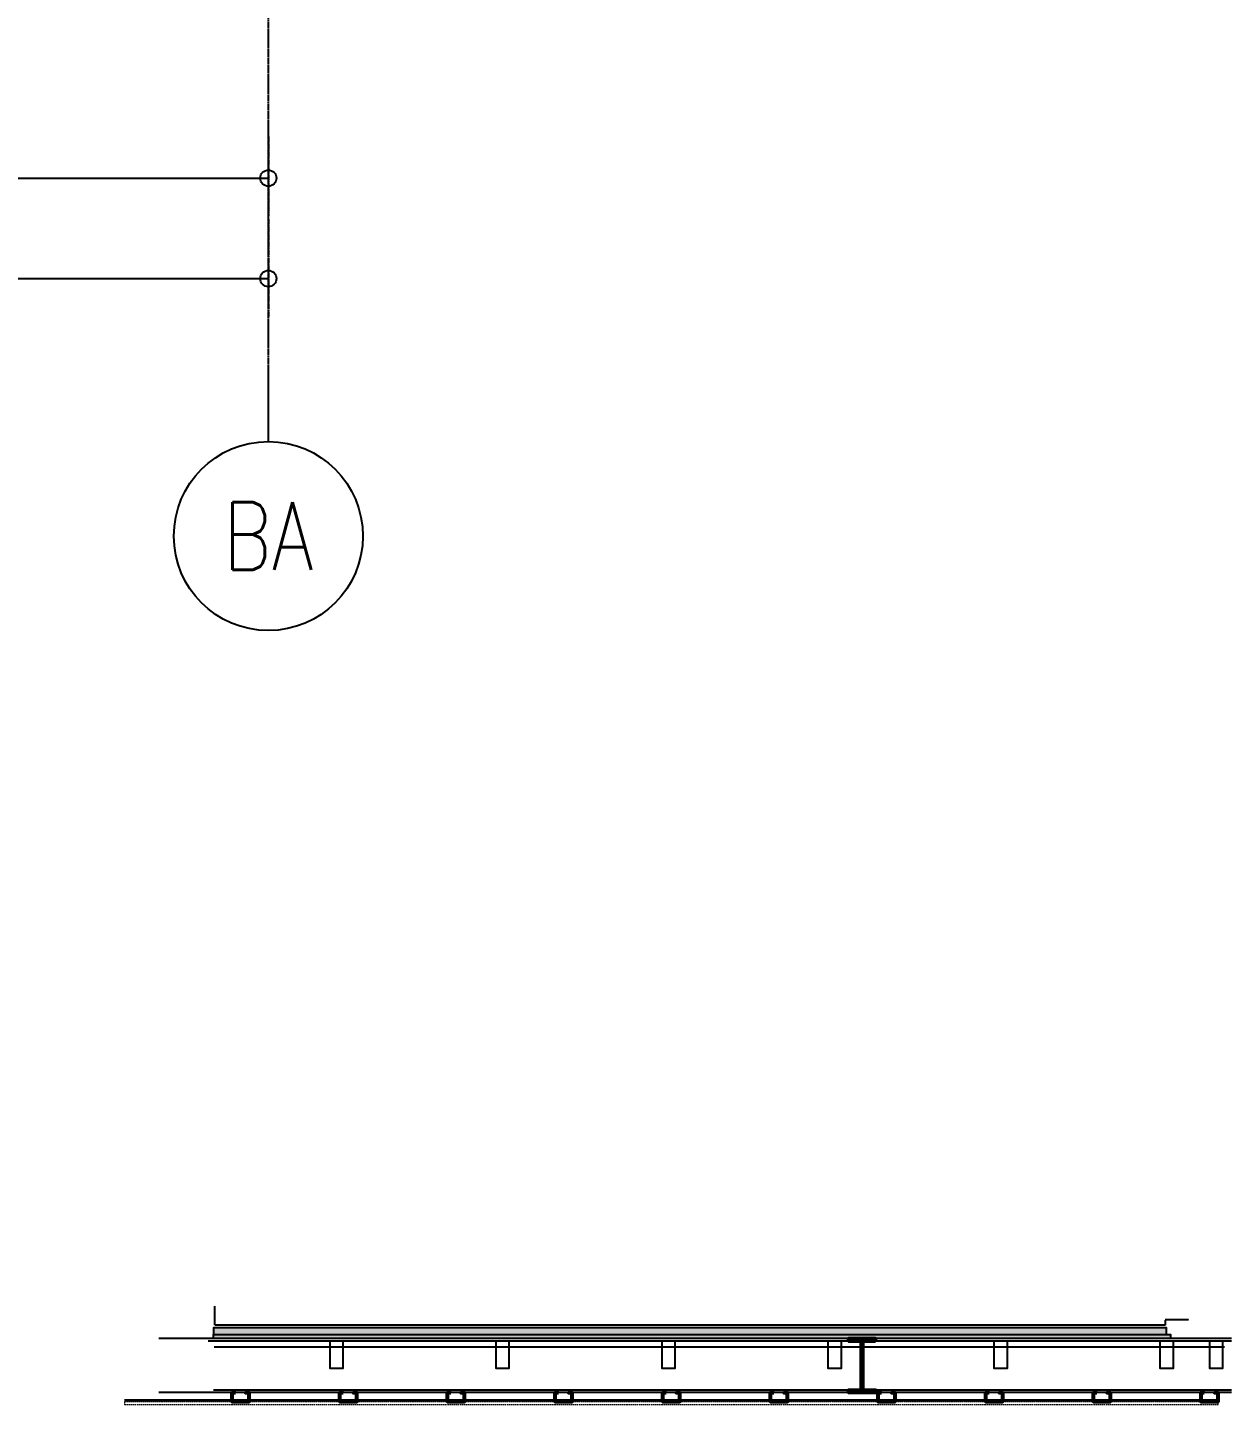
# Model space of a CAD drawing. Header units: millimetres. Extents: x -2196631 to 160, y -11674 to 51770.
# Drawn here: x -1081531 to -1077071, y 28154 to 33253 of the extents above; entities that cross this region are included whole.
import ezdxf
from ezdxf.enums import TextEntityAlignment as Align

# ---------------------------------------------------------------- set-up
doc = ezdxf.new("R2010")
doc.units = ezdxf.units.MM
for name, pattern in [('_GRIDLINE', [11.2, 8, -0.6, 2, -0.6]), ('CENTER2', [28.575, 19.05, -3.175, 3.175, -3.175]), ('HIDDEN2', [0.1875, 0.125, -0.0625]), ('HIDDENX2', [19.05, 12.7, -6.35])]:
    doc.linetypes.add(name, pattern=pattern)
for name, color, linetype, lineweight in [('28 Xref BA305$0$A-DETL', 90, 'Continuous', 15), ('A-DETL-GENF', 92, 'Continuous', 20), ('A-WALL', 113, 'Continuous', 9), ('S-BEAM', 12, 'Continuous', 18), ('S-GRID', 1, 'Continuous', 5)]:
    doc.layers.add(name, color=color, linetype=linetype, lineweight=lineweight)
for name, color, linetype in [('A WALL 1', 1, 'Continuous'), ('A WALL 2', 2, 'Continuous'), ('A WALL_HAT', 253, 'Continuous'), ('GL', 3, 'Continuous'), ('TEXT 5', 5, 'Continuous')]:
    doc.layers.add(name, color=color, linetype=linetype)
doc.styles.add('Romens', font='romans.shx', dxfattribs={"width": 0.8})
doc.dimstyles.new('CC-50 mm', dxfattribs={"dimtxt": 120, "dimasz": 120, "dimexe": 140, "dimexo": 12, "dimgap": 100, "dimtad": 1, "dimdec": 0, "dimzin": 0, "dimdsep": 46, "dimtxsty": 'Romens', "dimblk": 'SMALL', "dimcen": 0.3, "dimdle": 2, "dimclrd": 1, "dimclre": 1, "dimclrt": 3, "dimadec": 0, "dimazin": 0, "dimtfac": 1, "dimtdec": 0, "dimtix": 1, "dimtmove": 1, "dimatfit": 3, "dimfxl": 0, "dimtolj": 1, "dimtzin": 0, "dimarcsym": 0})

# ---------------------------------------------------------------- blocks, each defined once
blk = doc.blocks.new('COLUMN REFERNCE GRIDS 1')
at = {"layer": 'GL'}
blk.add_lwpolyline([(0, 0.5), (0, 0)], dxfattribs=at)
blk.add_circle((0, 1.2), 0.7, dxfattribs=at)
at = {"layer": 'TEXT 5', "style": 'Romens', "width": 0.8}
blk.add_attdef('A', text='', height=0.5, dxfattribs=at).set_placement((0, 1.2), align=Align.MIDDLE_CENTER)
blk = doc.blocks.new('GD')
at = {"layer": 'S-GRID', "color": 8, "linetype": '_GRIDLINE', "lineweight": 25, "ltscale": 3}
blk.add_line((-1080638.7, -1504), (-1080638.7, 6570), dxfattribs=at)
at = {"layer": 'GL'}
ref = blk.add_blockref('COLUMN REFERNCE GRIDS 1', (-1080638.7, -1440.6), dxfattribs=dict(at, xscale=500, yscale=500, zscale=500, rotation=180))
ref.add_attrib('A', 'BA', dxfattribs={"layer": 'TEXT 5', "height": 250, "style": 'Romens', "width": 0.8}).set_placement((-1080638.7, -2040.6), align=Align.MIDDLE_CENTER)
blk = doc.blocks.new('_Small')
at = {"color": 0, "linetype": 'ByBlock', "lineweight": -2}
blk.add_circle((0, 0), 0.25, dxfattribs=at)
blk = doc.blocks.new('*D54')
at = {"color": 1, "linetype": 'CENTER2', "lineweight": -2, "transparency": 16777216}
for p, q in [((-1083383.4, 2), (-1083383.4, -316)), ((-1080638.7, -22), (-1080638.7, -316))]:
    blk.add_line(p, q, dxfattribs=at)
at = {"color": 1, "lineweight": -2, "transparency": 16777216}
blk.add_line((-1083385.4, -176), (-1080636.7, -176), dxfattribs=at)
at = {"layer": 'Defpoints', "color": 0, "transparency": 16777216}
for p in [(-1083383.4, 14), (-1080638.7, -10), (-1080638.7, -176)]:
    blk.add_point(p, dxfattribs=at)
at = {"color": 1, "lineweight": -2, "transparency": 16777216, "xscale": 120, "yscale": 120, "zscale": 120, "rotation": 180}
blk.add_blockref('_Small', (-1083383.4, -176), dxfattribs=at)
at = {"color": 1, "lineweight": -2, "transparency": 16777216, "xscale": 120, "yscale": 120, "zscale": 120}
blk.add_blockref('_Small', (-1080638.7, -176), dxfattribs=at)
at = {"color": 3, "transparency": 16777216, "insert": (-1082011, -16), "char_height": 120, "attachment_point": 5, "style": 'Romens'}
blk.add_mtext('\\A1;2745', dxfattribs=at)
blk = doc.blocks.new('*D52')
at = {"color": 1, "linetype": 'CENTER2', "lineweight": -2, "transparency": 16777216}
for p, q in [((-1102238.7, -328), (-1102238.7, -688)), ((-1080638.7, -328), (-1080638.7, -688))]:
    blk.add_line(p, q, dxfattribs=at)
at = {"color": 1, "lineweight": -2, "transparency": 16777216}
blk.add_line((-1102240.7, -548), (-1080636.7, -548), dxfattribs=at)
at = {"layer": 'Defpoints', "color": 0, "transparency": 16777216}
for p in [(-1102238.7, -316), (-1080638.7, -316), (-1080638.7, -548)]:
    blk.add_point(p, dxfattribs=at)
at = {"color": 1, "lineweight": -2, "transparency": 16777216, "xscale": 120, "yscale": 120, "zscale": 120, "rotation": 180}
blk.add_blockref('_Small', (-1102238.7, -548), dxfattribs=at)
at = {"color": 1, "lineweight": -2, "transparency": 16777216, "xscale": 120, "yscale": 120, "zscale": 120}
blk.add_blockref('_Small', (-1080638.7, -548), dxfattribs=at)
at = {"color": 3, "transparency": 16777216, "insert": (-1091438.7, -388), "char_height": 120, "attachment_point": 5, "style": 'Romens'}
blk.add_mtext('\\A1;21600', dxfattribs=at)
blk = doc.blocks.new('C Line')
at = {"layer": 'A-DETL-GENF', "color": 252, "lineweight": 50}
blk.add_lwpolyline([(-19, 33), (-31, 33), (-31, 1), (31, 1), (31, 33), (19, 33), (19, 34), (32, 34), (32, 0), (-32, 0), (-32, 34), (-19, 34)], close=True, dxfattribs=at)
blk = doc.blocks.new('di')
for base, p1, p2, picture, middle in [((-1080638.7, -176), (-1083383.4, 14), (-1080638.7, -10), '*D54', (-1082011, -16)), ((-1080638.7, -548), (-1102238.7, -316), (-1080638.7, -316), '*D52', (-1091438.7, -388))]:
    dim = blk.add_linear_dim(base=base, p1=p1, p2=p2, dimstyle='CC-50 mm')
    dim.commit()
    dim.dimension.update_dxf_attribs({"geometry": picture, "text_midpoint": middle})

msp = doc.modelspace()

# ---------------------------------------------------------------- hatches: boundary and pattern name
h = msp.add_hatch()
h.set_pattern_fill('BATTINSUL', color=253, scale=22, pattern_type=2)
h.set_pattern_definition([(74.835217, (-1077193.5812, 28434.06155), (73.50443917, 273.46000001), [2.442, -306.641054]), (292.898746, (-1077192.9982, 28429.1314), (22.05133175, -49.72), [5.6276, -183.27942]), (345.935365, (-1077195.5363, 28416.17335), (102.90621484, -24.86), [1.78794, -202.807363]), (14.064635, (-1077193.8012, 28415.73775), (95.55577093, 24.86), [1.78794, -202.807363]), (285.164783, (-1077194.6592, 28436.41775), (7.35044392, -24.86), [2.442, -306.641054]), (25.008945, (-1077192.9454, 28436.41775), (51.45310742, 24.86), [3.1108, -232.105535]), (52.448676, (-1077192.0676, 28416.1734), (36.7522196, 49.72), [3.0228, -153.76175]), (307.551324, (-1077197.379, 28418.5692), (58.80355134, -74.58), [3.0228, -153.76175]), (83.812523, (-1077197.37902, 28418.56915), (29.40177567, 273.460000006), [5.4098, -744.760282]), (67.101254, (-1077196.8002, 28423.9482), (51.45310742, 124.3), [5.6276, -183.27942]), (334.991055, (-1077197.4774, 28437.73775), (161.70976618, -74.58), [3.11168, -232.104655]), (276.136733, (-1077190.8048, 28423.94815), (22.05133175, -198.88), [5.4098, -269.626263]), (83.254994, (-1077194.6064, 28429.1314), (7.3504439, 74.58), [4.9654, -120.200914]), (276.745006, (-1077193.5812, 28434.0616), (7.3504439, -49.72), [4.9654, -120.200914])])
h.paths.add_polyline_path([(-1080842.0526, 28412.9877), (-1077312.3157, 28412.9878), (-1077312.3157, 28437.9878), (-1080842.0526, 28437.9877)])
at = {"layer": 'A WALL_HAT'}
h = msp.add_hatch(dxfattribs=at)
h.set_pattern_fill('WOOD_GLU-LAMBEAM', color=253, scale=5, pattern_type=2)
h.set_pattern_definition([(0, (-1077297.3157, 28397.981), (0, 5), []), (315, (-1077297.3157, 28397.981), (5, -1e-15), [7.071068, -7.071068]), (45, (-1077297.3157, 28397.981), (5, 0), [7.071068, -7.071068])])
h.paths.add_polyline_path([(-1077297.3157, 28397.9811), (-1080842.0526, 28397.9811), (-1080842.0526, 28412.9811), (-1077297.3157, 28412.9811)])

# ---------------------------------------------------------------- linework, layer by layer
at = {"color": 4, "linetype": 'HIDDEN2'}
msp.add_lwpolyline([(-1077228.8782, 28467.6158), (-1077317.3157, 28467.6158), (-1077317.3157, 28447.9878), (-1080837.0526, 28447.9878), (-1080837.0526, 28517.9878)], dxfattribs=at)
at = {"color": 6}
msp.add_lwpolyline([(-1080842.0526, 28412.9877), (-1077312.3157, 28412.9878), (-1077312.3157, 28437.9878), (-1080842.0526, 28437.9877)], close=True, dxfattribs=at)
at = {"color": 8}
msp.add_lwpolyline([(-1077097.648, 28366.0183), (-1080838.8104, 28366.0183)], dxfattribs=at)
at = {"layer": '28 Xref BA305$0$A-DETL', "color": 2, "lineweight": 35}
msp.add_line((-1077122.3494, 28169.0183), (-1081172.0397, 28169.0183), dxfattribs=at)
at = {"layer": 'A WALL 1'}
for p, q in [((-1077071.4786, 28397.9818), (-1081044.6849, 28397.9818)), ((-1077071.4786, 28388.9818), (-1080862.0526, 28388.9818)), ((-1077071.4786, 28206.9818), (-1080842.0526, 28206.9818)), ((-1077071.4786, 28197.9818), (-1081044.6849, 28197.9818))]:
    msp.add_line(p, q, dxfattribs=at)
for points in [[(-1080361.3273, 28388.9818), (-1080411.3273, 28388.9818), (-1080411.3273, 28288.9818), (-1080361.3273, 28288.9818)], [(-1079746.3274, 28388.9818), (-1079796.3274, 28388.9818), (-1079796.3274, 28288.9818), (-1079746.3274, 28288.9818)], [(-1079131.3274, 28388.9818), (-1079181.3274, 28388.9818), (-1079181.3274, 28288.9818), (-1079131.3274, 28288.9818)], [(-1078516.3274, 28388.9818), (-1078566.3274, 28388.9818), (-1078566.3274, 28288.9818), (-1078516.3274, 28288.9818)], [(-1077901.3274, 28388.9818), (-1077951.3274, 28388.9818), (-1077951.3274, 28288.9818), (-1077901.3274, 28288.9818)], [(-1077286.3274, 28388.9818), (-1077336.3274, 28388.9818), (-1077336.3274, 28288.9818), (-1077286.3274, 28288.9818)], [(-1077103.2295, 28388.9818), (-1077153.2295, 28388.9818), (-1077153.2295, 28288.9818), (-1077103.2295, 28288.9818)]]:
    msp.add_lwpolyline(points, close=True, dxfattribs=at)
at = {"layer": 'A WALL 2'}
msp.add_lwpolyline([(-1077297.3157, 28397.9811), (-1080842.0526, 28397.9811), (-1080842.0526, 28412.9811), (-1077297.3157, 28412.9811)], close=True, dxfattribs=at)
at = {"layer": 'A-WALL', "color": 8, "linetype": 'HIDDENX2', "ltscale": 0.4}
msp.add_lwpolyline([(-1077120.9801, 28163.9818), (-1081172.0819, 28163.9818), (-1081172.0819, 28153.9818), (-1077120.9801, 28153.9818)], close=True, dxfattribs=at)
at = {"layer": 'S-BEAM', "color": 4, "lineweight": 50}
msp.add_lwpolyline([(-1078389.4075, 28388.9818), (-1078436.3856, 28388.9818), (-1078436.3856, 28206.9818), (-1078389.4075, 28206.9818), (-1078389.4075, 28197.9818), (-1078489.4075, 28197.9818), (-1078489.4075, 28206.9818), (-1078442.4111, 28206.9818), (-1078442.4111, 28388.9818), (-1078489.4075, 28388.9818), (-1078489.4075, 28397.9818), (-1078389.4075, 28397.9818)], close=True, dxfattribs=at)

# ---------------------------------------------------------------- block references
for name, p in [('GD', (0, 33410.6594)), ('di', (0, 32871.6594))]:
    msp.add_blockref(name, p)
at = {"layer": 'A WALL 1'}
for p in [(-1080741.3717, 28163.9818), (-1080342.6615, 28163.9818), (-1079943.9514, 28163.9818), (-1079545.2412, 28163.9818), (-1079146.531, 28163.9818), (-1078747.8208, 28163.9818), (-1078349.1106, 28163.9818), (-1077950.4004, 28163.9818), (-1077551.6903, 28163.9818), (-1077152.9801, 28163.9818)]:
    msp.add_blockref('C Line', p, dxfattribs=at)

doc.saveas('drawing.dxf')
